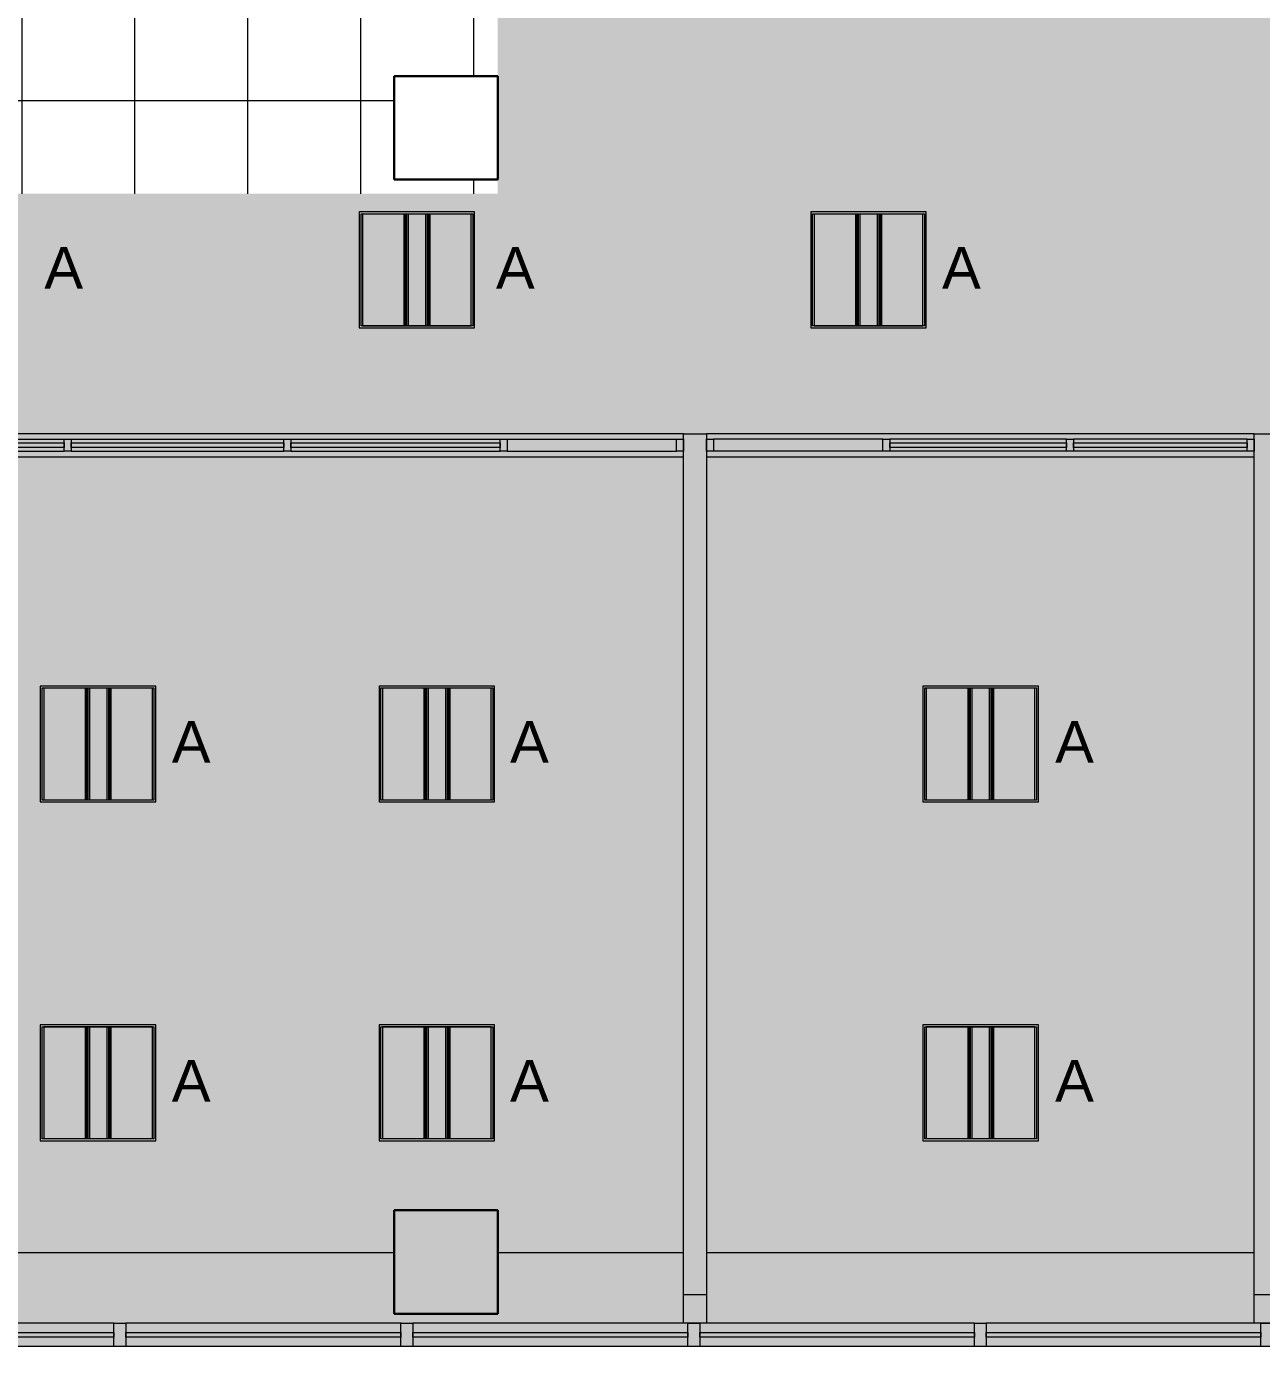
# Model space of a CAD drawing. Header units: inches. Extents: x -1196 to 1003, y -7097 to -4899.
# Drawn here: x 174.7 to 437.3, y -7097.3 to -6816.7 of the extents above; entities that cross this region are included whole.
import ezdxf

# ---------------------------------------------------------------- set-up
doc = ezdxf.new("R2010")
doc.units = ezdxf.units.IN
doc.header["$MEASUREMENT"] = 0
for name, color, linetype, lineweight in [('A-CLNG', 13, 'Continuous', 13), ('A-CLNG-PATT', 13, 'Continuous', 13), ('A-DETL-GENF', 92, 'Continuous', 9), ('A-GLAZ-CURT', 52, 'Continuous', 9), ('A-GLAZ-CWMG', 51, 'Continuous', 9), ('A-WALL', 113, 'Continuous', 9), ('E-LITE-EQPM', 33, 'Continuous', 9), ('E-LITE-EQPM-IDEN', 33, 'Continuous', 9), ('S-COLS', 52, 'Continuous', 9)]:
    doc.layers.add(name, color=color, linetype=linetype, lineweight=lineweight)
doc.styles.add('Arial', font='arial.ttf', dxfattribs={"height": 8.851796})

# ---------------------------------------------------------------- blocks, each defined once
blk = doc.blocks.new('Concrete-Rectangular-Column - 24 X 24-5087837-FIRST FLOOR RCP')
at = {"layer": 'S-COLS', "lineweight": 30}
for p, q in [((-11, 11), (11, 11)), ((-11, -11), (-11, 11)), ((11, 11), (11, -11)), ((11, -11), (-11, -11))]:
    blk.add_line(p, q, dxfattribs=at)
blk = doc.blocks.new('Concrete-Rectangular-Column - 24 X 24-V1-FIRST FLOOR RCP')
at = {"layer": 'S-COLS', "lineweight": 30}
for p, q in [((-11, 11), (11, 11)), ((-11, -11), (-11, 11)), ((11, 11), (11, -11)), ((11, -11), (-11, -11))]:
    blk.add_line(p, q, dxfattribs=at)
blk = doc.blocks.new('System Panel - Glazed-5274683-FIRST FLOOR RCP')
at = {"layer": 'A-GLAZ-CURT', "lineweight": 13}
for p, q in [((-29.2, -0.5), (-29.2, 0.5)), ((-29.2, 0.5), (29.2, 0.5)), ((29.2, 0.5), (29.2, -0.5)), ((29.2, -0.5), (-29.2, -0.5))]:
    blk.add_line(p, q, dxfattribs=at)
blk = doc.blocks.new('System Panel - Glazed-5274684-FIRST FLOOR RCP')
at = {"layer": 'A-GLAZ-CURT', "lineweight": 13}
for p, q in [((-29.19, -0.5), (-29.19, 0.5)), ((-29.19, 0.5), (29.19, 0.5)), ((29.19, 0.5), (29.19, -0.5)), ((29.19, -0.5), (-29.19, -0.5))]:
    blk.add_line(p, q, dxfattribs=at)
blk = doc.blocks.new('Rectangular Mullion - 2_5_ x 5_ rectangular-4899176-FIRST FLOOR RCP')
at = {"layer": 'A-GLAZ-CWMG'}
for p, q in [((435.71, -7092.28), (378.75, -7092.28)), ((437.15, -7097.28), (378.75, -7097.28))]:
    blk.add_line(p, q, dxfattribs=at)
blk = doc.blocks.new('System Panel - Glazed-5271094-FIRST FLOOR RCP')
at = {"layer": 'A-GLAZ-CURT', "lineweight": 13}
for p, q in [((-29.25, -0.5), (-29.25, 0.5)), ((-29.25, 0.5), (29.25, 0.5)), ((29.25, 0.5), (29.25, -0.5)), ((29.25, -0.5), (-29.25, -0.5))]:
    blk.add_line(p, q, dxfattribs=at)
blk = doc.blocks.new('Rectangular Mullion - 2_5_ x 5_ rectangular-V48-FIRST FLOOR RCP')
at = {"layer": 'A-GLAZ-CWMG'}
for p, q in [((376.25, -7092.28), (319.31, -7092.28)), ((376.25, -7097.28), (317.87, -7097.28))]:
    blk.add_line(p, q, dxfattribs=at)
blk = doc.blocks.new('Rectangular Mullion - 2_5_ x 5_ rectangular-V49-FIRST FLOOR RCP')
at = {"layer": 'A-GLAZ-CWMG'}
for p, q in [((314.44, -7092.28), (256.87, -7092.28)), ((315.37, -7097.28), (256.87, -7097.28))]:
    blk.add_line(p, q, dxfattribs=at)
blk = doc.blocks.new('System Panel - Glazed-5274685-FIRST FLOOR RCP')
at = {"layer": 'A-GLAZ-CURT', "lineweight": 13}
for p, q in [((-29.2, -0.5), (-29.2, 0.5)), ((-29.2, 0.5), (29.2, 0.5)), ((29.2, 0.5), (29.2, -0.5)), ((29.2, -0.5), (-29.2, -0.5))]:
    blk.add_line(p, q, dxfattribs=at)
blk = doc.blocks.new('Rectangular Mullion - 2_5_ x 5_ rectangular-V21-FIRST FLOOR RCP')
at = {"layer": 'A-GLAZ-CWMG'}
for p, q in [((37.44, -5031.53), (37.44, -4973.03)), ((42.44, -5031.53), (42.44, -4973.03))]:
    blk.add_line(p, q, dxfattribs=at)
blk = doc.blocks.new('Rectangular Mullion - 2_5_ x 5_ rectangular-V50-FIRST FLOOR RCP')
at = {"layer": 'A-GLAZ-CWMG'}
for p, q in [((193.37, -7092.28), (137.41, -7092.28)), ((193.37, -7097.28), (134.98, -7097.28))]:
    blk.add_line(p, q, dxfattribs=at)
blk = doc.blocks.new('Rectangular Mullion - 2_5_ x 5_ rectangular-5269403-FIRST FLOOR RCP')
at = {"layer": 'A-GLAZ-CWMG', "lineweight": 20}
for p, q in [((1.25, 2.5), (-1.25, 2.5)), ((-1.25, 2.5), (-1.25, -2.5)), ((1.25, -2.5), (1.25, 2.5)), ((-1.25, -2.5), (1.25, -2.5))]:
    blk.add_line(p, q, dxfattribs=at)
blk = doc.blocks.new('Rectangular Mullion - 1_5_ x 2_5_ rectangular-5258732-FIRST FLOOR RCP')
at = {"layer": 'A-GLAZ-CWMG'}
for p, q in [((-281.79, -5083.05), (-317.79, -5083.05)), ((-281.79, -5085.55), (-317.79, -5085.55))]:
    blk.add_line(p, q, dxfattribs=at)
blk = doc.blocks.new('Rectangular Mullion - 1_5_ x 2_5_ rectangular-5299777-FIRST FLOOR RCP')
at = {"layer": 'A-GLAZ-CWMG', "lineweight": 20}
for p, q in [((-1.5, 1.25), (0, 1.25)), ((-1.5, -1.25), (-1.5, 1.25)), ((0, 1.25), (0, -1.25)), ((0, -1.25), (-1.5, -1.25))]:
    blk.add_line(p, q, dxfattribs=at)
blk = doc.blocks.new('Rectangular Mullion - 1_5_ x 2_5_ rectangular-5262632-FIRST FLOOR RCP')
at = {"layer": 'A-GLAZ-CWMG'}
for p, q in [((395.81, -6904.46), (358.31, -6904.46)), ((395.81, -6906.96), (358.31, -6906.96))]:
    blk.add_line(p, q, dxfattribs=at)
blk = doc.blocks.new('System Panel - Glazed-5299841-FIRST FLOOR RCP')
at = {"layer": 'A-GLAZ-CURT', "lineweight": 13}
for p, q in [((-18.45, -0.5), (-18.45, 0.5)), ((-18.45, 0.5), (18.45, 0.5)), ((18.45, 0.5), (18.45, -0.5)), ((18.45, -0.5), (-18.45, -0.5))]:
    blk.add_line(p, q, dxfattribs=at)
blk = doc.blocks.new('Rectangular Mullion - 1_5_ x 2_5_ rectangular-5299765-FIRST FLOOR RCP')
at = {"layer": 'A-GLAZ-CWMG', "lineweight": 20}
for p, q in [((0.75, 1.25), (-0.75, 1.25)), ((-0.75, 1.25), (-0.75, -1.25)), ((0.75, -1.25), (0.75, 1.25)), ((-0.75, -1.25), (0.75, -1.25))]:
    blk.add_line(p, q, dxfattribs=at)
blk = doc.blocks.new('Rectangular Mullion - 1_5_ x 2_5_ rectangular-5299780-FIRST FLOOR RCP')
at = {"layer": 'A-GLAZ-CWMG', "lineweight": 20}
for p, q in [((0, 1.25), (-1.5, 1.25)), ((-1.5, 1.25), (-1.5, -1.25)), ((0, -1.25), (0, 1.25)), ((-1.5, -1.25), (0, -1.25))]:
    blk.add_line(p, q, dxfattribs=at)
blk = doc.blocks.new('System Panel - Glazed-5299842-FIRST FLOOR RCP')
at = {"layer": 'A-GLAZ-CURT', "lineweight": 13}
for p, q in [((-18.75, -0.5), (-18.75, 0.5)), ((-18.75, 0.5), (18.75, 0.5)), ((18.75, 0.5), (18.75, -0.5)), ((18.75, -0.5), (-18.75, -0.5))]:
    blk.add_line(p, q, dxfattribs=at)
blk = doc.blocks.new('Rectangular Mullion - 1_5_ x 2_5_ rectangular-5262635-FIRST FLOOR RCP')
at = {"layer": 'A-GLAZ-CWMG'}
for p, q in [((434.21, -6904.46), (397.31, -6904.46)), ((434.21, -6906.96), (397.31, -6906.96))]:
    blk.add_line(p, q, dxfattribs=at)
blk = doc.blocks.new('Rectangular Mullion - 1_5_ x 2_5_ rectangular-5299828-FIRST FLOOR RCP')
at = {"layer": 'A-GLAZ-CWMG', "lineweight": 20}
for p, q in [((0.75, 1.25), (-0.75, 1.25)), ((-0.75, 1.25), (-0.75, -1.25)), ((0.75, -1.25), (0.75, 1.25)), ((-0.75, -1.25), (0.75, -1.25))]:
    blk.add_line(p, q, dxfattribs=at)
blk = doc.blocks.new('Rectangular Mullion - 1_5_ x 2_5_ rectangular-5258935-FIRST FLOOR RCP')
at = {"layer": 'A-GLAZ-CWMG'}
for p, q in [((-513.1, -5083.05), (-477.1, -5083.05)), ((-513.1, -5085.55), (-477.1, -5085.55))]:
    blk.add_line(p, q, dxfattribs=at)
blk = doc.blocks.new('Rectangular Mullion - 1_5_ x 2_5_ rectangular-5263961-FIRST FLOOR RCP')
at = {"layer": 'A-GLAZ-CWMG'}
for p, q in [((230.94, -6904.46), (275.44, -6904.46)), ((230.94, -6906.96), (275.44, -6906.96))]:
    blk.add_line(p, q, dxfattribs=at)
blk = doc.blocks.new('System Panel - Glazed-5299843-FIRST FLOOR RCP')
at = {"layer": 'A-GLAZ-CURT', "lineweight": 13}
for p, q in [((-21.94, -0.5), (-21.94, 0.5)), ((-21.94, 0.5), (21.94, 0.5)), ((21.94, 0.5), (21.94, -0.5)), ((21.94, -0.5), (-21.94, -0.5))]:
    blk.add_line(p, q, dxfattribs=at)
blk = doc.blocks.new('Rectangular Mullion - 1_5_ x 2_5_ rectangular-5299771-FIRST FLOOR RCP')
at = {"layer": 'A-GLAZ-CWMG', "lineweight": 20}
for p, q in [((0.75, 1.25), (-0.75, 1.25)), ((-0.75, 1.25), (-0.75, -1.25)), ((0.75, -1.25), (0.75, 1.25)), ((-0.75, -1.25), (0.75, -1.25))]:
    blk.add_line(p, q, dxfattribs=at)
blk = doc.blocks.new('Rectangular Mullion - 1_5_ x 2_5_ rectangular-5299784-FIRST FLOOR RCP')
at = {"layer": 'A-GLAZ-CWMG', "lineweight": 20}
for p, q in [((0, 1.25), (-1.5, 1.25)), ((-1.5, 1.25), (-1.5, -1.25)), ((0, -1.25), (0, 1.25)), ((-1.5, -1.25), (0, -1.25))]:
    blk.add_line(p, q, dxfattribs=at)
blk = doc.blocks.new('System Panel - Glazed-5299844-FIRST FLOOR RCP')
at = {"layer": 'A-GLAZ-CURT', "lineweight": 13}
for p, q in [((-22.25, -0.5), (-22.25, 0.5)), ((-22.25, 0.5), (22.25, 0.5)), ((22.25, 0.5), (22.25, -0.5)), ((22.25, -0.5), (-22.25, -0.5))]:
    blk.add_line(p, q, dxfattribs=at)
blk = doc.blocks.new('Rectangular Mullion - 1_5_ x 2_5_ rectangular-5263962-FIRST FLOOR RCP')
at = {"layer": 'A-GLAZ-CWMG'}
for p, q in [((184.3, -6904.46), (229.44, -6904.46)), ((184.3, -6906.96), (229.44, -6906.96))]:
    blk.add_line(p, q, dxfattribs=at)
blk = doc.blocks.new('Rectangular Mullion - 1_5_ x 2_5_ rectangular-5299811-FIRST FLOOR RCP')
at = {"layer": 'A-GLAZ-CWMG', "lineweight": 20}
for p, q in [((0.75, 1.25), (-0.75, 1.25)), ((-0.75, 1.25), (-0.75, -1.25)), ((0.75, -1.25), (0.75, 1.25)), ((-0.75, -1.25), (0.75, -1.25))]:
    blk.add_line(p, q, dxfattribs=at)
blk = doc.blocks.new('System Panel - Glazed-5299845-FIRST FLOOR RCP')
at = {"layer": 'A-GLAZ-CURT', "lineweight": 13}
for p, q in [((-22.57, -0.5), (-22.57, 0.5)), ((-22.57, 0.5), (22.57, 0.5)), ((22.57, 0.5), (22.57, -0.5)), ((22.57, -0.5), (-22.57, -0.5))]:
    blk.add_line(p, q, dxfattribs=at)
blk = doc.blocks.new('Rectangular Mullion - 1_5_ x 2_5_ rectangular-5263886-FIRST FLOOR RCP')
at = {"layer": 'A-GLAZ-CWMG'}
for p, q in [((138.91, -6904.46), (182.8, -6904.46)), ((138.91, -6906.96), (182.8, -6906.96))]:
    blk.add_line(p, q, dxfattribs=at)
blk = doc.blocks.new('L-Recessed-Axis-Plano - 2 X 2-4550865-FIRST FLOOR RCP')
at = {"layer": 'E-LITE-EQPM'}
for p, q in [((11.91, 11.87), (-11.91, 11.87)), ((-11.91, 11.87), (-11.91, -11.88)), ((-11.88, -11.56), (-11.88, 11.56)), ((-11.88, 11.56), (11.87, 11.56)), ((11.87, 11.56), (11.87, -11.56)), ((11.91, -11.88), (11.91, 11.87)), ((-11.88, 2.74), (11.87, 2.74)), ((11.87, 2.51), (-11.88, 2.51)), ((-11.88, 2.3), (11.87, 2.3)), ((-11.88, 2.2), (11.87, 2.2)), ((-11.88, 1.83), (11.87, 1.83)), ((-11.88, -1.83), (11.87, -1.83)), ((-11.88, -2.2), (11.87, -2.2)), ((-11.88, -2.3), (11.87, -2.3)), ((-11.88, -2.51), (11.87, -2.51)), ((-11.88, -2.74), (11.87, -2.74)), ((-11.91, -11.88), (11.91, -11.88)), ((11.87, -11.56), (-11.88, -11.56))]:
    blk.add_line(p, q, dxfattribs=at)

msp = doc.modelspace()

# ---------------------------------------------------------------- hatches: boundary and pattern name
at = {"layer": 'A-CLNG-PATT'}
h = msp.add_hatch(dxfattribs=at)
h.set_pattern_fill('FP_5', color=256, style=0, pattern_type=2)
h.set_pattern_definition([(0, (197.81, -6472.464), (0, -24), []), (270, (197.81, -6472.464), (-24, -1e-15), [])])
h.paths.add_polyline_path([(206.81, -6852.28), (274.94, -6852.28), (274.94, -6849.28), (252.94, -6849.28), (252.94, -6827.28), (274.94, -6827.28), (274.94, -6780.78), (-330.94, -6780.78), (-330.94, -6609.28), (-365.06, -6609.28), (-365.06, -6852.28), (197.38, -6852.28)], flags=0)
h.paths.add_polyline_path([(15.76, -6849.28), (-6.24, -6849.28), (-6.24, -6827.28), (15.76, -6827.28), (15.76, -6832.16)], flags=0)
h.paths.add_polyline_path([(-205.06, -6849.28), (-227.06, -6849.28), (-227.06, -6827.28), (-205.06, -6827.28), (-205.06, -6843.93)], flags=0)
h.paths.add_polyline_path([(-349.59, -6807.94), (-358.83, -6807.94), (-358.79, -6713.94), (-349.56, -6713.94), (-349.58, -6807.94)], flags=0)
h.paths.add_polyline_path([(-354.19, -6805.72), (-353.04, -6805.72), (-353.04, -6804.82), (-355.34, -6804.82), (-355.34, -6805.72)], flags=0)
h.paths.add_polyline_path([(-355.34, -6804.76), (-353.04, -6804.76), (-353.04, -6803.82), (-355.34, -6803.82)], flags=0)
h.paths.add_polyline_path([(-355.34, -6803.76), (-353.04, -6803.73), (-353.04, -6802.83), (-355.34, -6802.83), (-355.34, -6803.73)], flags=0)
h.paths.add_polyline_path([(-353.04, -6802.76), (-353.04, -6801.83), (-355.34, -6801.83), (-355.34, -6802.76)], flags=0)
h.paths.add_polyline_path([(-353.04, -6801.77), (-353.04, -6800.83), (-355.34, -6800.83), (-355.34, -6801.77)], flags=0)
h.paths.add_polyline_path([(-355.34, -6800.77), (-353.04, -6800.77), (-353.04, -6799.84), (-355.34, -6799.84)], flags=0)
h.paths.add_polyline_path([(-355.34, -6799.77), (-353.04, -6799.77), (-353.04, -6798.84), (-355.34, -6798.84), (-355.34, -6799.5)], flags=0)
h.paths.add_polyline_path([(-355.21, -6798.78), (-353.04, -6798.78), (-353.04, -6797.84), (-355.34, -6797.84), (-355.34, -6798.78)], flags=0)
h.paths.add_polyline_path([(-353.04, -6797.78), (-353.04, -6796.85), (-355.34, -6796.85), (-355.34, -6797.78), (-355.02, -6797.78)], flags=0)
h.paths.add_polyline_path([(-353.04, -6796.78), (-353.04, -6795.85), (-355.34, -6795.85), (-355.34, -6796.78), (-354.84, -6796.78)], flags=0)
h.paths.add_polyline_path([(-355.34, -6795.79), (-353.04, -6795.79), (-353.04, -6794.85), (-355.34, -6794.85)], flags=0)
h.paths.add_polyline_path([(-354.47, -6794.79), (-353.04, -6794.79), (-353.04, -6793.86), (-355.34, -6793.86), (-355.34, -6794.79)], flags=0)
h.paths.add_polyline_path([(-354.29, -6793.79), (-353.04, -6793.79), (-353.04, -6792.86), (-355.34, -6792.86), (-355.34, -6793.79)], flags=0)
h.paths.add_polyline_path([(-353.04, -6792.8), (-353.04, -6791.86), (-355.34, -6791.86), (-355.34, -6792.8), (-354.11, -6792.8)], flags=0)
h.paths.add_polyline_path([(-353.92, -6791.8), (-353.04, -6791.8), (-353.04, -6790.87), (-355.34, -6790.87), (-355.34, -6791.8)], flags=0)
h.paths.add_polyline_path([(-353.74, -6790.8), (-353.04, -6790.8), (-353.04, -6789.87), (-355.34, -6789.87), (-355.34, -6790.8)], flags=0)
h.paths.add_polyline_path([(-355.34, -6789.81), (-353.04, -6789.81), (-353.04, -6788.87), (-355.34, -6788.87)], flags=0)
h.paths.add_polyline_path([(-353.04, -6788.81), (-353.04, -6787.88), (-355.34, -6787.88), (-355.34, -6788.81), (-353.37, -6788.81)], flags=0)
h.paths.add_polyline_path([(-355.34, -6787.81), (-353.04, -6787.81), (-353.04, -6786.88), (-355.34, -6786.88)], flags=0)
h.paths.add_polyline_path([(-355.34, -6786.82), (-353.04, -6786.82), (-353.04, -6785.88), (-355.34, -6785.88)], flags=0)
h.paths.add_polyline_path([(-353.04, -6785.82), (-353.04, -6784.89), (-355.34, -6784.89), (-355.34, -6785.82)], flags=0)
h.paths.add_polyline_path([(-355.34, -6784.82), (-353.04, -6784.82), (-353.04, -6783.89), (-355.34, -6783.89), (-355.34, -6784.78)], flags=0)
h.paths.add_polyline_path([(-355.34, -6783.83), (-353.04, -6783.83), (-353.04, -6782.89), (-355.34, -6782.89)], flags=0)
h.paths.add_polyline_path([(-353.04, -6782.83), (-353.04, -6781.9), (-355.34, -6781.9), (-355.34, -6782.83)], flags=0)
h.paths.add_polyline_path([(-353.04, -6781.83), (-353.04, -6780.9), (-355.34, -6780.9), (-355.34, -6781.83)], flags=0)
h.paths.add_polyline_path([(-353.04, -6780.84), (-353.04, -6779.9), (-355.34, -6779.9), (-355.34, -6780.84)], flags=0)
h.paths.add_polyline_path([(-355.34, -6779.84), (-353.04, -6779.84), (-353.04, -6778.91), (-355.34, -6778.91)], flags=0)
h.paths.add_polyline_path([(-355.34, -6778.84), (-353.04, -6778.84), (-353.04, -6777.91), (-355.34, -6777.91)], flags=0)
h.paths.add_polyline_path([(-355.34, -6777.85), (-353.04, -6777.85), (-353.04, -6776.91), (-355.34, -6776.91)], flags=0)
h.paths.add_polyline_path([(199.19, -6777.03), (271.19, -6777.03), (271.19, -6609.28), (157.19, -6609.28), (157.19, -6640.15), (174.03, -6640.15), (174.03, -6664.78), (157.19, -6664.78), (157.19, -6777.03), (197.38, -6777.03)], flags=0)
h.paths.add_polyline_path([(131.03, -6777.03), (153.44, -6777.03), (153.44, -6664.78), (149.47, -6664.78), (149.47, -6640.15), (153.44, -6640.14), (153.44, -6609.28), (69.44, -6609.28), (69.44, -6640.15), (78.03, -6640.15), (78.03, -6664.78), (69.44, -6664.78), (69.44, -6777.03), (125.94, -6777.03)], flags=0)
h.paths.add_polyline_path([(55.25, -6777.03), (65.69, -6777.03), (65.69, -6664.78), (53.47, -6664.78), (53.47, -6640.15), (65.69, -6640.12), (65.69, -6609.28), (-48.31, -6609.28), (-48.31, -6777.03), (37.86, -6777.03)], flags=0)
h.paths.add_polyline_path([(-247.87, -6777.03), (-209.69, -6777.03), (-209.69, -6609.28), (-327.19, -6609.28), (-327.19, -6640.15), (-305.97, -6640.15), (-305.97, -6664.78), (-327.19, -6664.78), (-327.19, -6777.03), (-250.14, -6777.03)], flags=0)
h.paths.add_polyline_path([(-54.06, -6777.03), (-52.06, -6777.03), (-52.06, -6609.28), (-205.94, -6609.28), (-205.94, -6777.03), (-58.14, -6777.03)], flags=0)
h.paths.add_polyline_path([(-355.34, -6776.85), (-353.04, -6776.85), (-353.04, -6775.92), (-355.34, -6775.92)], flags=0)
h.paths.add_polyline_path([(-353.04, -6775.85), (-353.04, -6774.92), (-355.34, -6774.92), (-355.34, -6775.85)], flags=0)
h.paths.add_polyline_path([(-355.34, -6774.86), (-353.04, -6774.86), (-353.04, -6773.92), (-355.34, -6773.92)], flags=0)
h.paths.add_polyline_path([(-353.04, -6773.86), (-353.04, -6772.93), (-355.34, -6772.93), (-355.34, -6773.86)], flags=0)
h.paths.add_polyline_path([(-355.34, -6772.86), (-353.04, -6772.86), (-353.04, -6771.93), (-355.34, -6771.93)], flags=0)
h.paths.add_polyline_path([(-353.04, -6771.87), (-353.04, -6770.93), (-355.34, -6770.93), (-355.34, -6771.87)], flags=0)
h.paths.add_polyline_path([(-353.04, -6770.87), (-353.04, -6769.94), (-355.34, -6769.94), (-355.34, -6770.87)], flags=0)
h.paths.add_polyline_path([(-355.34, -6769.87), (-353.04, -6769.87), (-353.04, -6768.94), (-355.34, -6768.94)], flags=0)
h.paths.add_polyline_path([(-355.34, -6768.88), (-353.04, -6768.88), (-353.04, -6767.94), (-355.34, -6767.94)], flags=0)
h.paths.add_polyline_path([(-353.04, -6767.88), (-353.04, -6766.95), (-355.34, -6766.95), (-355.34, -6767.88)], flags=0)
h.paths.add_polyline_path([(-353.04, -6766.88), (-353.04, -6765.95), (-355.34, -6765.95), (-355.34, -6766.88)], flags=0)
h.paths.add_polyline_path([(-353.04, -6765.89), (-353.04, -6764.95), (-355.34, -6764.95), (-355.34, -6765.89)], flags=0)
h.paths.add_polyline_path([(-355.34, -6764.89), (-353.04, -6764.89), (-353.04, -6763.96), (-355.34, -6763.96)], flags=0)
h.paths.add_polyline_path([(-355.34, -6763.89), (-353.04, -6763.89), (-353.04, -6762.96), (-355.34, -6762.96)], flags=0)
h.paths.add_polyline_path([(-355.34, -6762.9), (-353.04, -6762.9), (-353.04, -6761.96), (-355.34, -6761.96)], flags=0)
h.paths.add_polyline_path([(-353.04, -6761.9), (-353.04, -6760.97), (-355.34, -6760.97), (-355.34, -6761.9)], flags=0)
h.paths.add_polyline_path([(-355.34, -6760.9), (-353.04, -6760.9), (-353.04, -6759.97), (-355.34, -6759.97)], flags=0)
h.paths.add_polyline_path([(-353.04, -6759.91), (-353.04, -6758.97), (-355.34, -6758.97), (-355.34, -6759.91)], flags=0)
h.paths.add_polyline_path([(-355.34, -6758.91), (-353.04, -6758.91), (-353.04, -6757.98), (-355.34, -6757.98)], flags=0)
h.paths.add_polyline_path([(-353.04, -6757.91), (-353.04, -6756.98), (-355.34, -6756.98), (-355.34, -6757.91)], flags=0)
h.paths.add_polyline_path([(-355.34, -6756.92), (-353.04, -6756.92), (-353.04, -6755.98), (-355.34, -6755.98), (-355.34, -6756.35)], flags=0)
h.paths.add_polyline_path([(-355.34, -6755.92), (-353.04, -6755.92), (-353.04, -6754.99), (-355.34, -6754.99)], flags=0)
h.paths.add_polyline_path([(-353.04, -6754.92), (-353.04, -6753.99), (-355.34, -6753.99), (-355.34, -6754.92)], flags=0)
h.paths.add_polyline_path([(-353.04, -6753.93), (-353.04, -6752.99), (-355.34, -6752.99), (-355.34, -6753.93)], flags=0)
h.paths.add_polyline_path([(-355.34, -6752.93), (-353.04, -6752.93), (-353.04, -6752), (-355.34, -6752)], flags=0)
h.paths.add_polyline_path([(-355.34, -6751.93), (-353.04, -6751.93), (-353.04, -6751), (-355.34, -6751)], flags=0)
h.paths.add_polyline_path([(-353.04, -6750.94), (-353.04, -6750), (-355.34, -6750), (-355.34, -6750.94)], flags=0)
h.paths.add_polyline_path([(-355.34, -6749.94), (-353.04, -6749.94), (-353.04, -6749.01), (-355.34, -6749.01)], flags=0)
h.paths.add_polyline_path([(-355.34, -6748.94), (-353.04, -6748.94), (-353.04, -6748.01), (-355.34, -6748.01)], flags=0)
h.paths.add_polyline_path([(-353.04, -6747.95), (-353.04, -6747.01), (-355.34, -6747.01), (-355.34, -6747.95)], flags=0)
h.paths.add_polyline_path([(-355.34, -6746.95), (-353.04, -6746.95), (-353.04, -6746.02), (-355.34, -6746.02), (-355.34, -6746.87)], flags=0)
h.paths.add_polyline_path([(-355.34, -6745.96), (-353.04, -6745.96), (-353.04, -6745.02), (-355.34, -6745.02)], flags=0)
h.paths.add_polyline_path([(-353.04, -6744.96), (-353.04, -6744.02), (-355.34, -6744.02), (-355.34, -6744.96)], flags=0)
h.paths.add_polyline_path([(-353.04, -6743.96), (-353.04, -6743.03), (-355.34, -6743.03), (-355.34, -6743.96)], flags=0)
h.paths.add_polyline_path([(-355.34, -6742.97), (-353.04, -6742.97), (-353.04, -6742.03), (-355.34, -6742.03)], flags=0)
h.paths.add_polyline_path([(-353.04, -6741.97), (-353.04, -6741.03), (-355.34, -6741.03), (-355.34, -6741.97)], flags=0)
h.paths.add_polyline_path([(-353.04, -6740.97), (-353.04, -6740.04), (-355.34, -6740.04), (-355.34, -6740.97)], flags=0)
h.paths.add_polyline_path([(-353.04, -6739.98), (-353.04, -6739.04), (-355.34, -6739.04), (-355.34, -6739.98)], flags=0)
h.paths.add_polyline_path([(-355.34, -6738.98), (-353.04, -6738.98), (-353.04, -6738.04), (-355.34, -6738.04)], flags=0)
h.paths.add_polyline_path([(-355.34, -6737.98), (-353.04, -6737.98), (-353.04, -6737.05), (-355.34, -6737.05), (-355.34, -6737.4)], flags=0)
h.paths.add_polyline_path([(-353.04, -6736.99), (-353.04, -6736.05), (-355.34, -6736.05), (-355.34, -6736.99)], flags=0)
h.paths.add_polyline_path([(-162.06, -6736.84), (-186.62, -6736.84), (-186.62, -6712.21), (-162.06, -6712.21)], flags=0)
h.paths.add_polyline_path([(-282.62, -6736.84), (-282.62, -6712.21), (-258.06, -6712.21), (-258.06, -6736.84)], flags=0)
h.paths.add_polyline_path([(5.38, -6736.84), (5.38, -6712.21), (29.94, -6712.21), (29.94, -6736.84)], flags=0)
h.paths.add_polyline_path([(-90.62, -6736.84), (-90.62, -6712.21), (-66.06, -6712.21), (-66.06, -6736.84)], flags=0)
h.paths.add_polyline_path([(221.94, -6736.84), (197.38, -6736.84), (197.38, -6712.21), (221.94, -6712.21), (221.94, -6718.44)], flags=0)
h.paths.add_polyline_path([(125.94, -6736.84), (101.38, -6736.84), (101.38, -6712.21), (125.94, -6712.21), (125.94, -6718.44)], flags=0)
h.paths.add_polyline_path([(-355.34, -6735.99), (-353.04, -6735.99), (-353.04, -6735.05), (-355.34, -6735.05)], flags=0)
h.paths.add_polyline_path([(-353.04, -6734.99), (-353.04, -6734.06), (-355.34, -6734.06), (-355.34, -6734.99)], flags=0)
h.paths.add_polyline_path([(-353.04, -6734), (-353.04, -6733.06), (-355.34, -6733.06), (-355.34, -6734)], flags=0)
h.paths.add_polyline_path([(-355.34, -6733), (-353.04, -6733), (-353.04, -6732.06), (-355.34, -6732.06)], flags=0)
h.paths.add_polyline_path([(-353.04, -6732), (-353.04, -6731.07), (-355.34, -6731.07), (-355.34, -6732)], flags=0)
h.paths.add_polyline_path([(-353.04, -6731.01), (-353.04, -6730.07), (-355.34, -6730.07), (-355.34, -6731.01)], flags=0)
h.paths.add_polyline_path([(-353.04, -6730.01), (-353.04, -6729.07), (-355.34, -6729.07), (-355.34, -6730.01)], flags=0)
h.paths.add_polyline_path([(-353.04, -6729.01), (-353.04, -6728.08), (-355.34, -6728.08), (-355.34, -6729.01)], flags=0)
h.paths.add_polyline_path([(-353.04, -6728.02), (-353.04, -6727.08), (-355.34, -6727.08), (-355.34, -6728.02)], flags=0)
h.paths.add_polyline_path([(-353.04, -6727.02), (-353.04, -6726.09), (-355.34, -6726.09), (-355.34, -6727.02)], flags=0)
h.paths.add_polyline_path([(-355.34, -6726.02), (-353.04, -6726.02), (-353.04, -6725.09), (-355.34, -6725.09)], flags=0)
h.paths.add_polyline_path([(-353.04, -6725.03), (-353.04, -6724.09), (-355.34, -6724.09), (-355.34, -6725.03)], flags=0)
h.paths.add_polyline_path([(-353.04, -6724.03), (-353.04, -6723.1), (-355.34, -6723.1), (-355.34, -6724.03)], flags=0)
h.paths.add_polyline_path([(-355.34, -6723.03), (-353.04, -6723.03), (-353.04, -6722.1), (-355.34, -6722.1)], flags=0)
h.paths.add_polyline_path([(-355.34, -6722.04), (-353.04, -6722.04), (-353.04, -6721.1), (-355.34, -6721.1)], flags=0)
h.paths.add_polyline_path([(-353.04, -6721.04), (-353.04, -6720.11), (-355.34, -6720.11), (-355.34, -6721.04)], flags=0)
h.paths.add_polyline_path([(-355.34, -6720.04), (-353.04, -6720.04), (-353.04, -6719.11), (-355.34, -6719.11)], flags=0)
h.paths.add_polyline_path([(-355.34, -6719.05), (-353.04, -6719.05), (-353.04, -6718.11), (-355.34, -6718.11), (-355.34, -6718.44)], flags=0)
h.paths.add_polyline_path([(-353.04, -6718.05), (-353.04, -6717.12), (-355.34, -6717.12), (-355.34, -6718.05), (-354.19, -6718.05)], flags=0)
h.paths.add_polyline_path([(-355.34, -6717.05), (-353.04, -6717.05), (-353.04, -6716.15), (-355.34, -6716.15)], flags=0)
h.paths.add_polyline_path([(206.81, -6664.84), (197.38, -6664.84), (197.38, -6640.21), (221.94, -6640.21), (221.94, -6664.84)], flags=0)
h.paths.add_polyline_path([(-162.06, -6664.84), (-186.62, -6664.84), (-186.62, -6640.21), (-162.06, -6640.21), (-162.06, -6664.78)], flags=0)
h.paths.add_polyline_path([(125.94, -6664.84), (101.38, -6664.84), (101.38, -6640.21), (125.94, -6640.21), (125.94, -6664.78)], flags=0)
h.paths.add_polyline_path([(-90.62, -6664.84), (-90.62, -6640.21), (-66.06, -6640.21), (-66.06, -6664.84)], flags=0)
h.paths.add_polyline_path([(-282.62, -6664.84), (-282.62, -6640.21), (-258.06, -6640.21), (-258.06, -6664.84)], flags=0)
h.paths.add_polyline_path([(5.38, -6664.84), (5.38, -6640.21), (29.94, -6640.21), (29.94, -6664.84)], flags=0)
h.paths.add_polyline_path([(270.03, -6664.78), (245.47, -6664.78), (245.47, -6640.15), (270.03, -6640.15), (270.03, -6642.64)], flags=0)
h.paths.add_polyline_path([(-20.53, -6664.78), (-42.53, -6664.78), (-42.53, -6640.15), (-17.97, -6640.15), (-17.97, -6664.78)], flags=0)
h.paths.add_polyline_path([(-138.53, -6664.78), (-138.53, -6640.15), (-113.97, -6640.15), (-113.97, -6664.78)], flags=0)
h.paths.add_polyline_path([(-234.53, -6664.78), (-234.53, -6640.15), (-209.97, -6640.15), (-209.97, -6664.78)], flags=0)
h.paths.add_polyline_path([(661.49, -6624.92), (683.59, -6624.92), (683.59, -6330.92), (322.44, -6330.92), (322.44, -6335.08), (559.5, -6335.08), (559.5, -6347.28), (660.38, -6347.28), (660.38, -6351.03), (564.38, -6351.03), (564.38, -6383.4), (566.31, -6383.62), (568.16, -6384.26), (569.81, -6385.3), (571.19, -6386.68), (572.22, -6388.33), (572.87, -6390.17), (573.09, -6392.11), (572.87, -6394.05), (572.22, -6395.89), (571.19, -6397.54), (569.81, -6398.92), (568.16, -6399.96), (566.31, -6400.6), (564.38, -6400.82), (564.38, -6433.19), (660.38, -6433.19), (660.38, -6436.94), (564.38, -6436.94), (564.38, -6469.36), (566.31, -6469.58), (568.16, -6470.22), (569.81, -6471.26), (571.19, -6472.64), (572.22, -6474.29), (572.87, -6476.13), (573.09, -6478.07), (572.87, -6480.01), (572.22, -6481.85), (571.19, -6483.5), (569.81, -6484.88), (568.16, -6485.92), (566.31, -6486.56), (564.38, -6486.78), (564.41, -6519.19), (660.38, -6519.19), (660.38, -6522.94), (564.38, -6522.94), (564.38, -6555.36), (566.31, -6555.58), (568.16, -6556.22), (569.81, -6557.26), (571.19, -6558.64), (572.22, -6560.29), (572.87, -6562.13), (573.09, -6564.07), (572.87, -6566.01), (572.22, -6567.85), (571.19, -6569.5), (569.81, -6570.88), (568.16, -6571.92), (566.26, -6572.57), (564.38, -6572.78), (564.38, -6605.19), (660.38, -6605.19), (660.38, -6608.94), (559.5, -6608.94), (559.5, -6624.92), (660.38, -6624.92)], flags=0)
h.paths.add_polyline_path([(638.49, -6568.78), (629.47, -6568.78), (629.47, -6544.15), (654.03, -6544.15), (654.03, -6568.78)], flags=0)
h.paths.add_polyline_path([(654.03, -6472.78), (629.47, -6472.78), (629.47, -6448.15), (654.03, -6448.15), (654.03, -6453.12)], flags=0)
h.paths.add_polyline_path([(629.47, -6376.78), (629.47, -6352.15), (654.03, -6352.15), (654.03, -6376.78)], flags=0)
at = {"layer": 'A-DETL-GENF'}
h = msp.add_hatch(color=253, dxfattribs=at)
h.paths.add_polyline_path([(-96.31, -7097.28), (1002.44, -7097.28), (1002.44, -5859.78), (322.42, -5859.78), (322.44, -6330.92), (683.59, -6330.92), (683.59, -6624.92), (559.5, -6624.92), (559.5, -6380.94), (274.94, -6380.94), (274.94, -6852.28), (-475.06, -6852.28), (-475.06, -7097.28), (-115.06, -7097.28)], flags=0)
h.paths.add_polyline_path([(607.07, -6718.44), (607.07, -6718.44), (607.07, -6718.11)], flags=0)
h.paths.add_polyline_path([(703.07, -6718.44), (703.07, -6718.44), (703.07, -6718.11)], flags=0)
h.paths.add_polyline_path([(415.07, -6718.44), (415.07, -6718.44), (415.07, -6718.11)], flags=0)
h.paths.add_polyline_path([(511.07, -6718.44), (511.07, -6718.44), (511.07, -6718.11)], flags=0)
h.paths.add_polyline_path([(319.07, -6718.44), (319.07, -6718.44), (319.07, -6718.11)], flags=0)
h.paths.add_polyline_path([(481.7, -6462.6), (481.7, -6462.6), (481.7, -6461.7)], flags=0)
h.paths.add_polyline_path([(-1005.67, -6377.88), (-1002.51, -6377.88), (-1002.51, -6251.58), (-715.06, -6251.58), (-715.06, -5622.4), (-875.59, -5622.4), (-875.59, -5364.35), (-276.76, -5364.35), (-276.76, -5627.86), (-149.01, -5627.86), (-149.01, -5748.71), (-83.94, -5813.77), (-83.92, -5862.8), (39.67, -5862.8), (154.2, -5748.27), (42.44, -5636.51), (42.44, -4899.28), (-1195.06, -4899.28), (-1195.06, -6377.88), (-1157.23, -6377.88)], flags=0)
h.paths.add_polyline_path([(703.45, -6310.98), (703.45, -6310.98), (703.45, -6310.76)], flags=0)
h.paths.add_polyline_path([(703.48, -6140.42), (703.48, -6140.42), (703.48, -6139.81)], flags=0)
h.paths.add_polyline_path([(-249.39, -5477.1), (-249.39, -5477.1), (-249.39, -5476.71)], flags=0)

# ---------------------------------------------------------------- linework, layer by layer
at = {"layer": 'A-CLNG'}
for p, q in [((270.03, -6856.15), (245.47, -6856.15)), ((245.47, -6856.15), (245.47, -6880.78)), ((270.03, -6880.78), (270.03, -6856.15)), ((366.03, -6856.15), (341.47, -6856.15)), ((341.47, -6856.15), (341.47, -6880.78)), ((366.03, -6880.78), (366.03, -6856.15)), ((245.47, -6880.78), (270.03, -6880.78)), ((341.47, -6880.78), (366.03, -6880.78)), ((202.28, -6956.9), (177.71, -6956.9)), ((177.71, -6956.9), (177.71, -6981.53)), ((202.28, -6981.53), (202.28, -6956.9)), ((274.28, -6956.9), (249.71, -6956.9)), ((249.71, -6956.9), (249.71, -6981.53)), ((274.28, -6981.53), (274.28, -6956.9)), ((389.86, -6956.9), (365.3, -6956.9)), ((365.3, -6956.9), (365.3, -6981.53)), ((389.86, -6981.53), (389.86, -6956.9)), ((177.71, -6981.53), (202.28, -6981.53)), ((249.71, -6981.53), (274.28, -6981.53)), ((365.3, -6981.53), (389.86, -6981.53)), ((202.28, -7028.9), (177.71, -7028.9)), ((177.71, -7028.9), (177.71, -7053.53)), ((202.28, -7053.53), (202.28, -7028.9)), ((274.28, -7028.9), (249.71, -7028.9)), ((249.71, -7028.9), (249.71, -7053.53)), ((274.28, -7053.53), (274.28, -7028.9)), ((389.86, -7028.9), (365.3, -7028.9)), ((365.3, -7028.9), (365.3, -7053.53)), ((389.86, -7053.53), (389.86, -7028.9)), ((177.71, -7053.53), (202.28, -7053.53)), ((249.71, -7053.53), (274.28, -7053.53)), ((365.3, -7053.53), (389.86, -7053.53)), ((137.41, -7077.28), (252.94, -7077.28)), ((274.94, -7077.28), (314.44, -7077.28)), ((319.31, -7077.28), (435.71, -7077.28))]:
    msp.add_line(p, q, dxfattribs=at)
at = {"layer": 'A-WALL'}
for p, q in [((314.44, -6903.28), (137.41, -6903.28)), ((435.71, -6903.28), (319.31, -6903.28)), ((137.41, -6908.15), (314.44, -6908.15)), ((319.31, -6908.15), (435.71, -6908.15))]:
    msp.add_line(p, q, dxfattribs=at)
at = {"layer": 'A-WALL', "lineweight": 13}
for p, q in [((314.44, -6903.28), (319.31, -6903.28)), ((314.44, -7092.28), (314.44, -6903.28)), ((319.31, -6903.28), (319.31, -7092.28)), ((435.71, -6903.28), (440.59, -6903.28)), ((435.71, -7092.28), (435.71, -6903.28)), ((319.31, -7086.28), (314.44, -7086.28)), ((440.59, -7086.28), (435.71, -7086.28)), ((319.31, -7092.28), (314.44, -7092.28)), ((440.59, -7092.28), (435.71, -7092.28))]:
    msp.add_line(p, q, dxfattribs=at)

# ---------------------------------------------------------------- block references
at = {"layer": 'A-GLAZ-CURT'}
for name, p in [('System Panel - Glazed-5299843-FIRST FLOOR RCP', (160.85, -6905.71)), ('System Panel - Glazed-5299845-FIRST FLOOR RCP', (206.87, -6905.71)), ('System Panel - Glazed-5299844-FIRST FLOOR RCP', (253.19, -6905.71))]:
    msp.add_blockref(name, p, dxfattribs=at)
at = {"layer": 'A-GLAZ-CURT', "rotation": 180}
for name, p in [('System Panel - Glazed-5299842-FIRST FLOOR RCP', (377.06, -6905.71)), ('System Panel - Glazed-5299841-FIRST FLOOR RCP', (415.76, -6905.71)), ('System Panel - Glazed-5274685-FIRST FLOOR RCP', (164.17, -7094.78)), ('System Panel - Glazed-5271094-FIRST FLOOR RCP', (225.12, -7094.78)), ('System Panel - Glazed-5271094-FIRST FLOOR RCP', (286.12, -7094.78)), ('System Panel - Glazed-5274684-FIRST FLOOR RCP', (347.06, -7094.78)), ('System Panel - Glazed-5274683-FIRST FLOOR RCP', (407.95, -7094.78))]:
    msp.add_blockref(name, p, dxfattribs=at)
at = {"layer": 'A-GLAZ-CWMG'}
for name, p in [('Rectangular Mullion - 1_5_ x 2_5_ rectangular-5263886-FIRST FLOOR RCP', (0, 0)), ('Rectangular Mullion - 1_5_ x 2_5_ rectangular-5263962-FIRST FLOOR RCP', (0, 0)), ('Rectangular Mullion - 1_5_ x 2_5_ rectangular-5263961-FIRST FLOOR RCP', (0, 0)), ('Rectangular Mullion - 1_5_ x 2_5_ rectangular-5258935-FIRST FLOOR RCP', (790.03, -1821.41)), ('Rectangular Mullion - 1_5_ x 2_5_ rectangular-5258732-FIRST FLOOR RCP', (638.6, -1821.41)), ('Rectangular Mullion - 1_5_ x 2_5_ rectangular-5262632-FIRST FLOOR RCP', (0, 0)), ('Rectangular Mullion - 1_5_ x 2_5_ rectangular-5262635-FIRST FLOOR RCP', (0, 0)), ('Rectangular Mullion - 1_5_ x 2_5_ rectangular-5299777-FIRST FLOOR RCP', (435.71, -6905.71)), ('Rectangular Mullion - 2_5_ x 5_ rectangular-V50-FIRST FLOOR RCP', (0, 0)), ('Rectangular Mullion - 2_5_ x 5_ rectangular-V49-FIRST FLOOR RCP', (0, 0)), ('Rectangular Mullion - 2_5_ x 5_ rectangular-V48-FIRST FLOOR RCP', (0, 0)), ('Rectangular Mullion - 2_5_ x 5_ rectangular-4899176-FIRST FLOOR RCP', (0, 0))]:
    msp.add_blockref(name, p, dxfattribs=at)
at = {"layer": 'A-GLAZ-CWMG', "extrusion": (0, 0, -1), "rotation": 180}
for name, p in [('Rectangular Mullion - 1_5_ x 2_5_ rectangular-5299811-FIRST FLOOR RCP', (-183.55, -6905.71)), ('Rectangular Mullion - 1_5_ x 2_5_ rectangular-5299811-FIRST FLOOR RCP', (-230.19, -6905.71)), ('Rectangular Mullion - 1_5_ x 2_5_ rectangular-5299771-FIRST FLOOR RCP', (-276.19, -6905.71)), ('Rectangular Mullion - 1_5_ x 2_5_ rectangular-5299784-FIRST FLOOR RCP', (-314.44, -6905.71))]:
    msp.add_blockref(name, p, dxfattribs=at)
at = {"layer": 'A-GLAZ-CWMG', "extrusion": (0, 0, -1)}
for name, p in [('Rectangular Mullion - 1_5_ x 2_5_ rectangular-5299780-FIRST FLOOR RCP', (-319.31, -6905.71)), ('Rectangular Mullion - 1_5_ x 2_5_ rectangular-5299765-FIRST FLOOR RCP', (-357.56, -6905.71)), ('Rectangular Mullion - 1_5_ x 2_5_ rectangular-5299828-FIRST FLOOR RCP', (-396.56, -6905.71)), ('Rectangular Mullion - 2_5_ x 5_ rectangular-5269403-FIRST FLOOR RCP', (-194.62, -7094.78)), ('Rectangular Mullion - 2_5_ x 5_ rectangular-5269403-FIRST FLOOR RCP', (-255.62, -7094.78)), ('Rectangular Mullion - 2_5_ x 5_ rectangular-5269403-FIRST FLOOR RCP', (-316.62, -7094.78)), ('Rectangular Mullion - 2_5_ x 5_ rectangular-5269403-FIRST FLOOR RCP', (-377.5, -7094.78)), ('Rectangular Mullion - 2_5_ x 5_ rectangular-5269403-FIRST FLOOR RCP', (-438.4, -7094.78))]:
    msp.add_blockref(name, p, dxfattribs=at)
at = {"layer": 'A-GLAZ-CWMG', "rotation": 89.9999999999988}
msp.add_blockref('Rectangular Mullion - 2_5_ x 5_ rectangular-V21-FIRST FLOOR RCP', (-4777.15, -7134.72), dxfattribs=at)
at = {"layer": 'E-LITE-EQPM', "extrusion": (0, 0, -1)}
for p, rotation in [((-257.75, -6868.46), 270.0000000000001), ((-353.75, -6868.46), 270.0000000000001), ((-189.99, -6969.21), 269.9999999999995), ((-261.99, -6969.21), 269.9999999999995), ((-377.58, -6969.21), 269.9999999999995), ((-189.99, -7041.21), 269.9999999999995), ((-261.99, -7041.21), 269.9999999999995), ((-377.58, -7041.21), 269.9999999999995)]:
    msp.add_blockref('L-Recessed-Axis-Plano - 2 X 2-4550865-FIRST FLOOR RCP', p, dxfattribs=dict(at, rotation=rotation))
at = {"layer": 'S-COLS'}
for name, p in [('Concrete-Rectangular-Column - 24 X 24-V1-FIRST FLOOR RCP', (263.94, -6838.28)), ('Concrete-Rectangular-Column - 24 X 24-5087837-FIRST FLOOR RCP', (263.94, -7079.28))]:
    msp.add_blockref(name, p, dxfattribs=at)

# ---------------------------------------------------------------- texts
at = {"layer": 'E-LITE-EQPM-IDEN', "char_height": 8.85, "width": 9.828, "attachment_point": 2, "line_spacing_factor": 0.938532, "style": 'Arial'}
for insert in [(182.68, -6863.61), (278.68, -6863.61), (373.5, -6863.61), (209.78, -6964.36), (281.68, -6964.36), (397.54, -6964.36), (209.78, -7036.36), (281.68, -7036.36), (397.54, -7036.36)]:
    msp.add_mtext('A', dxfattribs=dict(at, insert=insert))

doc.saveas('drawing.dxf')
